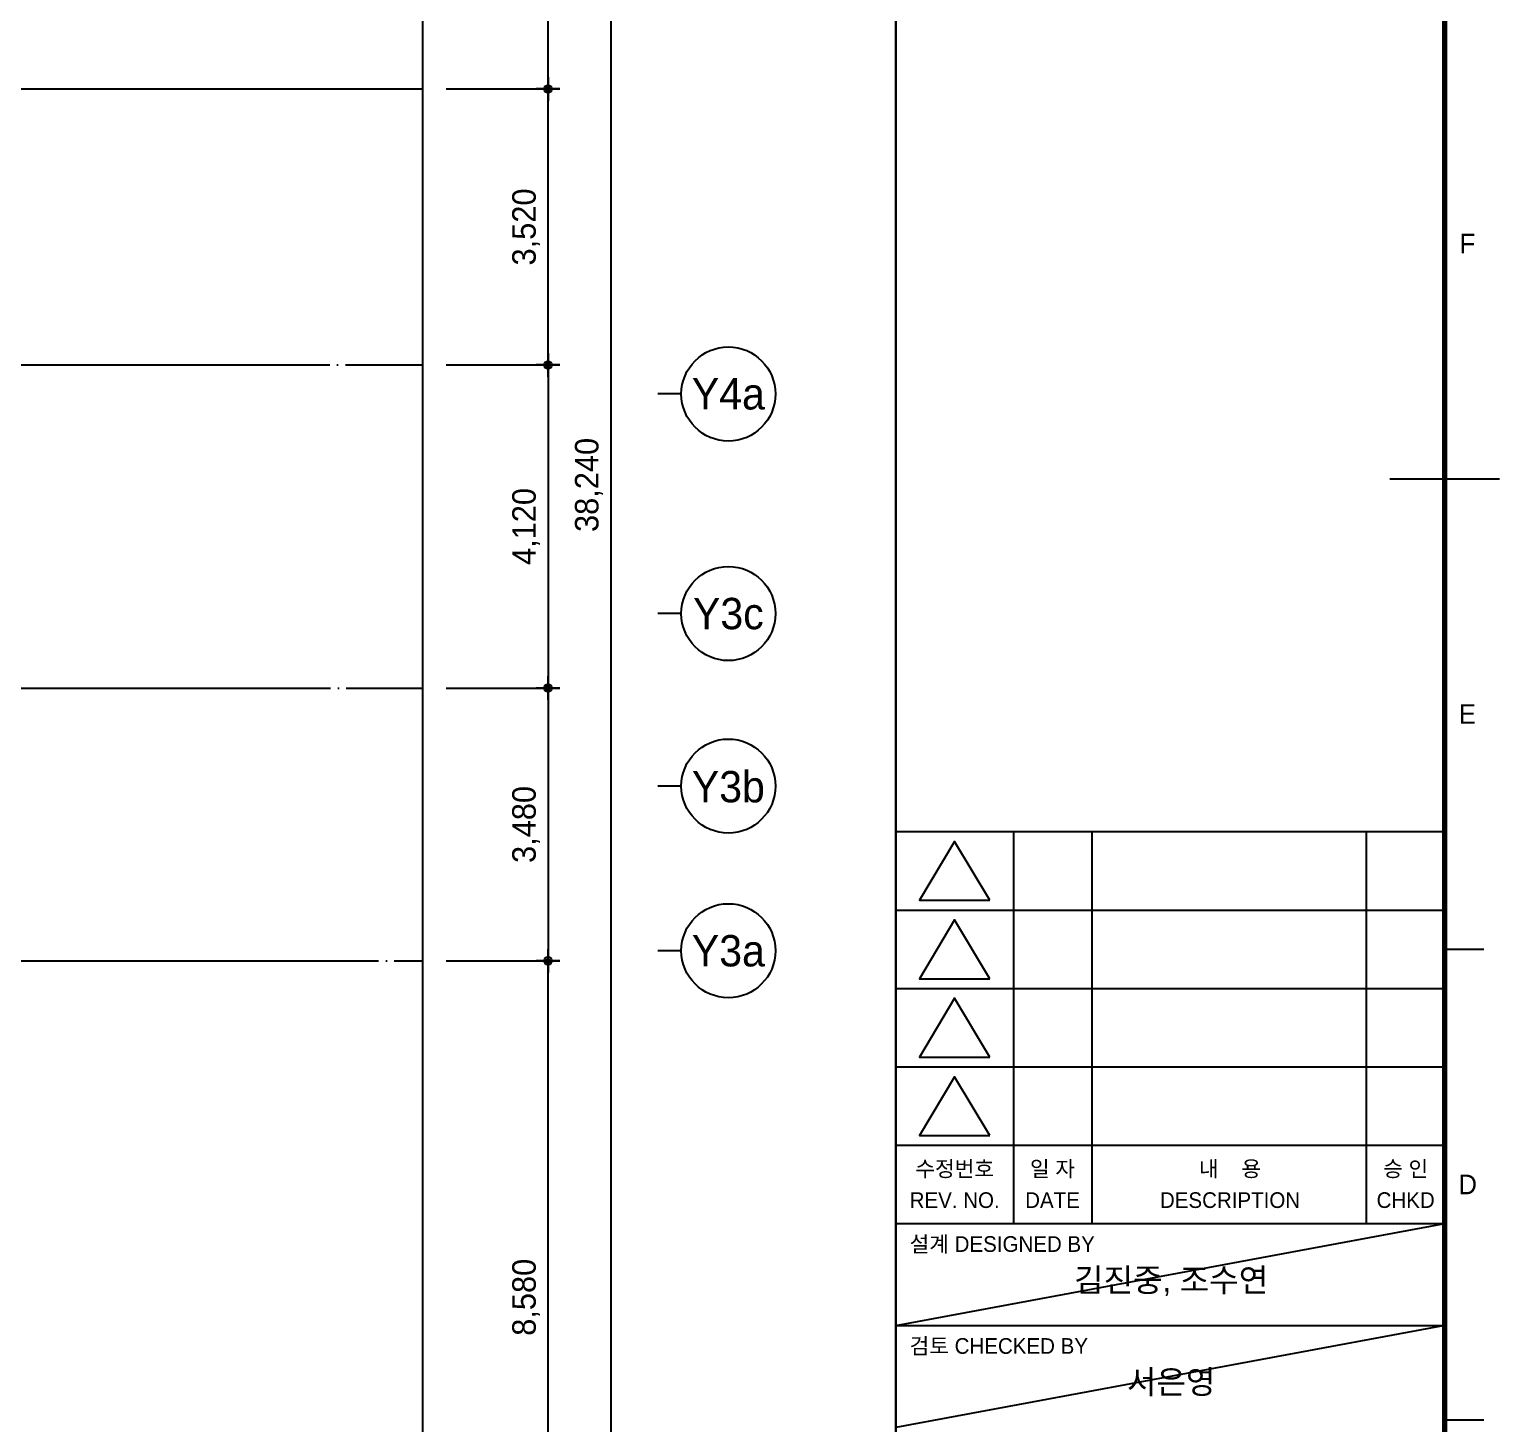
# Model space of a CAD drawing. Header units: millimetres. Extents: x 0 to 1390178, y 0 to 110113.
# Drawn here: x 651949 to 670700, y 17650 to 35430 of the extents above; entities that cross this region are included whole.
import ezdxf
from ezdxf.enums import TextEntityAlignment as Align
from ezdxf.xclip import XClip

# ---------------------------------------------------------------- set-up
doc = ezdxf.new("R2010")
doc.units = ezdxf.units.MM
doc.header["$LTSCALE"] = 100
doc.header["$XCLIPFRAME"] = 0
doc.linetypes.add('X - 평면도$0$CEN', pattern=[62, 60, -1, 0, -1])
doc.layers.get('DEFPOINTS').update_dxf_attribs({"color": 145})
for name, color, linetype in [('AA-XXXX-DIMS', 7, 'Continuous'), ('DIM', 7, 'Continuous'), ('X - SHEET$0$AA-BORD-FORM', 7, 'Continuous'), ('X - SHEET$0$AA-BORD-TEXT', 3, 'Continuous'), ('X - 평면도$0$AA-XXXX-CNTL', 1, 'X - 평면도$0$CEN')]:
    doc.layers.add(name, color=color, linetype=linetype)
doc.layers.add('X - SHEET$0$DEFPOINT', color=165, linetype='Continuous', plot=False)
doc.styles.add('HAUD01', font='Dotum.ttf')
doc.styles.get("Standard").update_dxf_attribs({"font": 'Dotum.ttf'})
doc.styles.add('X - SHEET$0$HAUD01', font='Dotum.ttf')
doc.dimstyles.new('HAUD-100', dxfattribs={"dimscale": 100, "dimtxt": 3, "dimasz": 1, "dimexe": 0, "dimexo": 3, "dimgap": 1, "dimtad": 1, "dimdec": 0, "dimdsep": 46, "dimlunit": 6, "dimtxsty": 'HAUD01', "dimblk": 'DIMDOT', "dimcen": 2.5, "dimdle": 1.5, "dimclrd": 7, "dimclre": 7, "dimclrt": 3, "dimadec": 0, "dimazin": 0, "dimtfac": 1, "dimtdec": 0, "dimtix": 1, "dimtmove": 2, "dimatfit": 3, "dimfxl": 1, "dimtvp": 1, "dimtolj": 1, "dimtzin": 0, "dimarcsym": 0})

# ---------------------------------------------------------------- blocks, each defined once
blk = doc.blocks.new('X - SHEET$0$HAUDsheetV')
at = {"layer": 'X - SHEET$0$AA-BORD-FORM', "color": 2}
for p, q in [((751, 577), (751, 17)), ((814, 297), (828, 297)), ((821, 237), (826, 237)), ((821, 177), (826, 177))]:
    blk.add_line(p, q, dxfattribs=at)
at = {"layer": 'X - SHEET$0$AA-BORD-FORM', "color": 3}
for p, q in [((751, 252), (821, 252)), ((766, 252), (766, 242)), ((776, 252), (776, 242)), ((811, 252), (811, 242)), ((751, 242), (821, 242)), ((766, 242), (766, 232)), ((776, 242), (776, 232)), ((811, 242), (811, 232)), ((751, 232), (821, 232)), ((766, 232), (766, 222)), ((776, 232), (776, 222)), ((811, 232), (811, 222)), ((751, 222), (821, 222)), ((766, 222), (766, 212)), ((776, 222), (776, 212)), ((811, 222), (811, 212)), ((751, 212), (821, 212)), ((766, 212), (766, 202)), ((776, 212), (776, 202)), ((811, 212), (811, 202)), ((751, 202), (821, 202)), ((751, 189), (821, 189))]:
    blk.add_line(p, q, dxfattribs=at)
at = {"layer": 'X - SHEET$0$AA-BORD-FORM', "color": 2, "const_width": 0.682}
blk.add_lwpolyline([(21, 17), (21, 577), (821, 577), (821, 17)], close=True, dxfattribs=at)
at = {"layer": 'X - SHEET$0$AA-BORD-FORM', "color": 7}
for points in [[(763, 243.24), (758.5, 250.74), (754, 243.24)], [(763, 233.24), (758.5, 240.74), (754, 233.24)], [(763, 223.24), (758.5, 230.74), (754, 223.24)], [(763, 213.24), (758.5, 220.74), (754, 213.24)]]:
    blk.add_lwpolyline(points, close=True, dxfattribs=at)
at = {"layer": 'X - SHEET$0$AA-BORD-TEXT', "color": 7, "style": 'X - SHEET$0$HAUD01'}
for s, p in [('F', (823.89, 327)), ('E', (823.89, 267)), ('D', (823.93, 207))]:
    blk.add_text(s, height=2.5, dxfattribs=at).set_placement(p, align=Align.MIDDLE_CENTER)
at = {"layer": 'X - SHEET$0$AA-BORD-TEXT', "color": 3, "style": 'X - SHEET$0$HAUD01'}
for s, p in [('수정번호', (758.5, 209)), ('일 자', (770.98, 209)), ('내    용', (793.62, 209)), ('승 인', (816.02, 209)), ('REV. NO.', (758.5, 205)), ('DATE', (770.98, 205)), ('DESCRIPTION', (793.62, 205)), ('CHKD', (816.02, 205))]:
    blk.add_text(s, height=2, rotation=360, dxfattribs=at).set_placement(p, align=Align.MIDDLE_CENTER)
for s, p in [('설계 DESIGNED BY', (752.75, 198.4)), ('검토 CHECKED BY', (752.75, 185.4))]:
    blk.add_text(s, height=2, rotation=360, dxfattribs=at).set_placement(p)
for tag, p in [('PJCode', (786, 567.94)), ('작성자', (786.11, 194.82)), ('검토자', (786.11, 181.82)), ('최종검토자', (786.11, 168.82)), ('승인자', (786.11, 155.82)), ('일자', (786.83, 144.02)), ('개정번호', (812, 65.92))]:
    blk.add_attdef(tag, text='', height=3, dxfattribs=at).set_placement(p, align=Align.MIDDLE_CENTER)
at = {"layer": 'X - SHEET$0$AA-BORD-TEXT', "color": 3, "lineweight": 30, "flags": 104}
blk.add_attdef('PJTitle', text='', height=4, dxfattribs=at).set_placement((787.25, 536.62), align=Align.MIDDLE_CENTER)
blk = doc.blocks.new('X - SHEET')
at = {"layer": 'X - SHEET$0$DEFPOINT'}
for p, q in [((75000, 18900), (82000, 20200)), ((82000, 18900), (75000, 17600))]:
    blk.add_line(p, q, dxfattribs=at)
ref = blk.add_blockref('X - SHEET$0$HAUDsheetV', (-100, 0), dxfattribs=dict(xscale=100, yscale=100, zscale=100))
ref.add_attrib('작성자', '김진중, 조수연', dxfattribs={"layer": 'X - SHEET$0$AA-BORD-TEXT', "color": 3, "height": 300, "style": 'X - SHEET$0$HAUD01'}).set_placement((78511, 19482), align=Align.MIDDLE_CENTER)
ref.add_attrib('검토자', '서은영', dxfattribs={"layer": 'X - SHEET$0$AA-BORD-TEXT', "color": 3, "height": 300, "style": 'X - SHEET$0$HAUD01'}).set_placement((78511, 18182), align=Align.MIDDLE_CENTER)
blk = doc.blocks.new('DIMDOT')
at = {"layer": 'AA-XXXX-DIMS'}
for p, q in [((-1.5, 0), (1.5, 0)), ((0, -1.5), (0, 1.5))]:
    blk.add_line(p, q, dxfattribs=at)
for radius in [0.5, 0.25]:
    blk.add_circle((0, 0), radius, dxfattribs=at)
blk = doc.blocks.new('*D206')
at = {"color": 7, "lineweight": -2, "transparency": 16777216}
for p, q in [((657264, 48741), (659364, 48741)), ((659364, 48641), (659364, 10601)), ((657264, 10501), (659364, 10501))]:
    blk.add_line(p, q, dxfattribs=at)
at = {"layer": 'DEFPOINTS', "color": 0, "transparency": 16777216}
for p in [(656964, 48741), (656964, 10501), (659364, 10501)]:
    blk.add_point(p, dxfattribs=at)
at = {"color": 7, "lineweight": -2, "transparency": 16777216, "xscale": 100, "yscale": 100, "zscale": 100}
for p, rotation in [((659364, 48741), 90), ((659364, 10501), 270)]:
    blk.add_blockref('DIMDOT', p, dxfattribs=dict(at, rotation=rotation))
at = {"color": 3, "transparency": 16777216, "insert": (659085, 29621), "char_height": 300, "attachment_point": 5, "rotation": 90, "style": 'HAUD01'}
blk.add_mtext('\\A1;38,240', dxfattribs=at)
blk = doc.blocks.new('*D208')
at = {"color": 7, "lineweight": -2, "transparency": 16777216}
for p, q in [((657264, 23551), (658564, 23551)), ((658564, 15071), (658564, 23451)), ((657264, 14971), (658564, 14971))]:
    blk.add_line(p, q, dxfattribs=at)
at = {"layer": 'DEFPOINTS', "color": 0, "transparency": 16777216}
for p in [(656964, 23551), (658564, 23551), (656964, 14971)]:
    blk.add_point(p, dxfattribs=at)
at = {"color": 7, "lineweight": -2, "transparency": 16777216, "xscale": 100, "yscale": 100, "zscale": 100}
for p, rotation in [((658564, 23551), 90), ((658564, 14971), 270)]:
    blk.add_blockref('DIMDOT', p, dxfattribs=dict(at, rotation=rotation))
at = {"color": 3, "transparency": 16777216, "insert": (658285, 19261), "char_height": 300, "attachment_point": 5, "rotation": 90, "style": 'HAUD01'}
blk.add_mtext('\\A1;8,580', dxfattribs=at)
blk = doc.blocks.new('*D210')
at = {"color": 7, "lineweight": -2, "transparency": 16777216}
for p, q in [((657264, 38291), (658564, 38291)), ((658564, 34771), (658564, 38191)), ((657264, 34671), (658564, 34671))]:
    blk.add_line(p, q, dxfattribs=at)
at = {"layer": 'DEFPOINTS', "color": 0, "transparency": 16777216}
for p in [(656964, 38291), (658564, 38291), (656964, 34671)]:
    blk.add_point(p, dxfattribs=at)
at = {"color": 7, "lineweight": -2, "transparency": 16777216, "xscale": 100, "yscale": 100, "zscale": 100}
for p, rotation in [((658564, 38291), 90), ((658564, 34671), 270)]:
    blk.add_blockref('DIMDOT', p, dxfattribs=dict(at, rotation=rotation))
at = {"color": 3, "transparency": 16777216, "insert": (658285, 36481), "char_height": 300, "attachment_point": 5, "rotation": 90, "style": 'HAUD01'}
blk.add_mtext('\\A1;3,620', dxfattribs=at)
blk = doc.blocks.new('*D211')
at = {"color": 7, "lineweight": -2, "transparency": 16777216}
for p, q in [((657264, 34671), (658564, 34671)), ((658564, 31251), (658564, 34571)), ((657264, 31151), (658564, 31151))]:
    blk.add_line(p, q, dxfattribs=at)
at = {"layer": 'DEFPOINTS', "color": 0, "transparency": 16777216}
for p in [(656964, 34671), (658564, 34671), (656964, 31151)]:
    blk.add_point(p, dxfattribs=at)
at = {"color": 7, "lineweight": -2, "transparency": 16777216, "xscale": 100, "yscale": 100, "zscale": 100}
for p, rotation in [((658564, 34671), 90), ((658564, 31151), 270)]:
    blk.add_blockref('DIMDOT', p, dxfattribs=dict(at, rotation=rotation))
at = {"color": 3, "transparency": 16777216, "insert": (658285, 32911), "char_height": 300, "attachment_point": 5, "rotation": 90, "style": 'HAUD01'}
blk.add_mtext('\\A1;3,520', dxfattribs=at)
blk = doc.blocks.new('*D232')
at = {"color": 7, "lineweight": -2, "transparency": 16777216}
for p, q in [((657264, 31151), (658564, 31151)), ((658564, 31051), (658564, 27131)), ((657264, 27031), (658564, 27031))]:
    blk.add_line(p, q, dxfattribs=at)
at = {"layer": 'DEFPOINTS', "color": 0, "transparency": 16777216}
for p in [(656964, 31151), (656964, 27031), (658564, 27031)]:
    blk.add_point(p, dxfattribs=at)
at = {"color": 7, "lineweight": -2, "transparency": 16777216, "xscale": 100, "yscale": 100, "zscale": 100}
for p, rotation in [((658564, 31151), 90), ((658564, 27031), 270)]:
    blk.add_blockref('DIMDOT', p, dxfattribs=dict(at, rotation=rotation))
at = {"color": 3, "transparency": 16777216, "insert": (658285, 29091), "char_height": 300, "attachment_point": 5, "rotation": 90, "style": 'HAUD01'}
blk.add_mtext('\\A1;4,120', dxfattribs=at)
blk = doc.blocks.new('*D233')
at = {"color": 7, "lineweight": -2, "transparency": 16777216}
for p, q in [((657264, 27031), (658564, 27031)), ((658564, 26931), (658564, 23651)), ((657264, 23551), (658564, 23551))]:
    blk.add_line(p, q, dxfattribs=at)
at = {"layer": 'DEFPOINTS', "color": 0, "transparency": 16777216}
for p in [(656964, 27031), (656964, 23551), (658564, 23551)]:
    blk.add_point(p, dxfattribs=at)
at = {"color": 7, "lineweight": -2, "transparency": 16777216, "xscale": 100, "yscale": 100, "zscale": 100}
for p, rotation in [((658564, 27031), 90), ((658564, 23551), 270)]:
    blk.add_blockref('DIMDOT', p, dxfattribs=dict(at, rotation=rotation))
at = {"color": 3, "transparency": 16777216, "insert": (658285, 25291), "char_height": 300, "attachment_point": 5, "rotation": 90, "style": 'HAUD01'}
blk.add_mtext('\\A1;3,480', dxfattribs=at)
blk = doc.blocks.new('X - 평면도$0$A$C9949ff83')
at = {"layer": 'DEFPOINTS'}
blk.add_lwpolyline([(2000, 1700), (75000, 1700), (75000, 57700), (2000, 57700)], close=True, dxfattribs=at)
blk = doc.blocks.new('X - 평면도', base_point=(-475.4, -286.7))
at = {"layer": 'DEFPOINTS'}
blk.add_lwpolyline([(909286.2, 68689.6), (970213.6, 68689.6), (970213.6, 22495.2), (909286.2, 22495.2)], close=True, dxfattribs=at)
at = {"layer": 'X - 평면도$0$AA-XXXX-CNTL'}
for p, q in [((952582, 50563.1), (970213.6, 50563.1)), ((956830.7, 47043.1), (970213.6, 47043.1)), ((956840.7, 42923.1), (970213.6, 42923.1)), ((938852, 39443.1), (970213.6, 39443.1))]:
    blk.add_line(p, q, dxfattribs=at)
blk.add_blockref('X - 평면도$0$A$C9949ff83', (901249.9, 15892.4))

msp = doc.modelspace()

# ---------------------------------------------------------------- block references
ref = msp.add_blockref('X - 평면도', (-313725.3, -16179.1))
XClip(ref).set_block_clipping_path([(901249.9161542749, 15892.4151621381), (985249.9161542749, 75292.4151621381)])

# ---------------------------------------------------------------- next in the draw order: linework, layer by layer
at = {"layer": 'DIM'}
for p, q in [((660263.7, 30780.7), (659963.7, 30780.7)), ((660263.7, 27980.7), (659963.7, 27980.7)), ((660263.7, 25780.7), (659963.7, 25780.7)), ((660263.7, 23680.7), (659963.7, 23680.7))]:
    msp.add_line(p, q, dxfattribs=at)
for centre in [(660863.7, 30780.7), (660863.7, 27980.7), (660863.7, 25780.7), (660863.7, 23680.7)]:
    msp.add_circle(centre, 600, dxfattribs=at)

# ---------------------------------------------------------------- next in the draw order: block references
msp.add_blockref('X - SHEET', (588000, 0))

# ---------------------------------------------------------------- next in the draw order: texts
at = {"layer": 'DIM', "style": 'HAUD01'}
for s, p in [('Y4a', (660863.7, 30780.7)), ('Y3c', (660863.7, 27980.7)), ('Y3b', (660863.7, 25780.7)), ('Y3a', (660863.7, 23680.7))]:
    msp.add_text(s, height=400, dxfattribs=at).set_placement(p, align=Align.MIDDLE)

# ---------------------------------------------------------------- next in the draw order: dimensions: what is measured, and where the dimension line sits
for base, p1, p2, angle, picture, middle in [((659363.7, 10500.7), (656963.7, 48740.7), (656963.7, 10500.7), 90, '*D206', (659084.6, 29620.7)), ((658563.7, 38290.7), (656963.7, 34670.7), (656963.7, 38290.7), 270, '*D210', (658284.6, 36480.7)), ((658563.7, 34670.7), (656963.7, 31150.7), (656963.7, 34670.7), 270, '*D211', (658284.6, 32910.7)), ((658563.7, 27030.7), (656963.7, 31150.7), (656963.7, 27030.7), 90, '*D232', (658284.6, 29090.7)), ((658563.7, 23550.7), (656963.7, 27030.7), (656963.7, 23550.7), 90, '*D233', (658284.6, 25290.7)), ((658563.7, 23550.7), (656963.7, 14970.7), (656963.7, 23550.7), 270, '*D208', (658284.6, 19260.7))]:
    dim = msp.add_linear_dim(base=base, p1=p1, p2=p2, angle=angle, dimstyle='HAUD-100')
    dim.commit()
    dim.dimension.update_dxf_attribs({"geometry": picture, "text_midpoint": middle})

doc.saveas('drawing.dxf')
